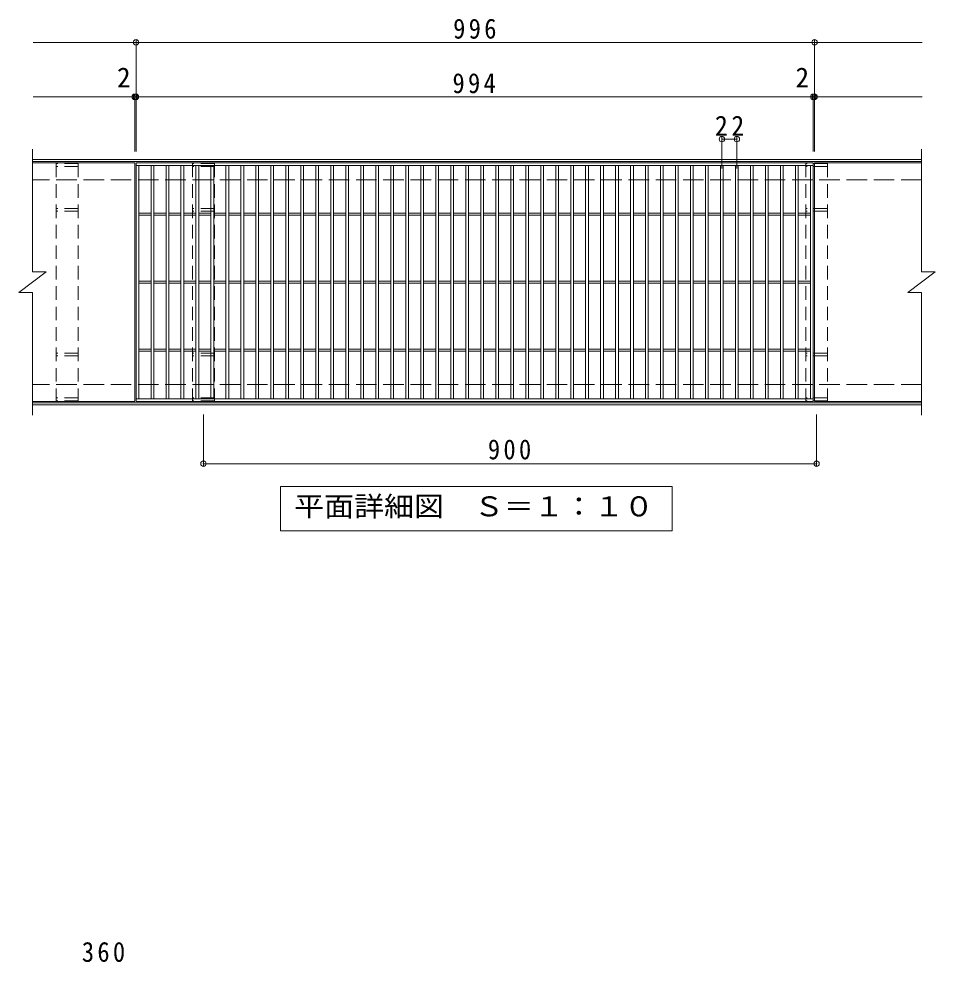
# Model space of a CAD drawing. Units: millimetres at full size, with parts at other scales. Extents: x -368 to 415, y -388 to 322.
# Drawn here: x -161.3 to 107.7, y 45 to 321.9 of the extents above; entities that cross this region are included whole.
import ezdxf
from ezdxf.enums import TextEntityAlignment as Align

# ---------------------------------------------------------------- set-up
doc = ezdxf.new("R2010")
doc.units = ezdxf.units.MM
doc.header["$LTSCALE"] = 2
doc.header["$PDMODE"] = 32
doc.header["$PDSIZE"] = 1.6
doc.linetypes.add('DASHED2', pattern=[3, 2, -1])
doc.linetypes.add('DASHED3', pattern=[4, 3, -1])
for name, color, linetype, lineweight in [('C-1', 2, 'Continuous', 9), ('C-2', 3, 'Continuous', 9), ('C-4', 7, 'Continuous', 9), ('C-5', 7, 'Continuous', 9), ('C-8', 3, 'DASHED2', 9), ('D-4', 7, 'Continuous', 9)]:
    doc.layers.add(name, color=color, linetype=linetype, lineweight=lineweight)
doc.styles.add('ＭＳ ゴシック', font='')
doc.styles.get('ＭＳ ゴシック').set_extended_font_data('MS Gothic')

msp = doc.modelspace()

# ---------------------------------------------------------------- linework, layer by layer
at = {"layer": 'C-1'}
for p, q in [((103.719, 280.598), (-157.281, 280.598)), ((103.719, 279.998), (-157.281, 279.998)), ((103.719, 209.198), (-157.281, 209.198)), ((103.719, 208.598), (-157.281, 208.598))]:
    msp.add_line(p, q, dxfattribs=at)
at = {"layer": 'C-1', "linetype": 'DASHED3'}
for p, q in [((103.719, 274.598), (-157.281, 274.598)), ((103.719, 214.598), (-157.281, 214.598))]:
    msp.add_line(p, q, dxfattribs=at)
at = {"layer": 'C-2'}
for p, q in [((-157.281, 283.598), (-157.281, 247.598)), ((103.719, 283.598), (103.719, 247.598)), ((-127.281, 279.598), (-157.281, 279.598)), ((-127.281, 279.598), (-127.281, 209.598)), ((-126.881, 278.798), (71.919, 278.798)), ((-126.081, 210.398), (-126.081, 278.798)), ((-122.481, 210.398), (-122.481, 278.798)), ((-121.681, 210.398), (-121.681, 278.798)), ((-118.081, 210.398), (-118.081, 278.798)), ((-117.281, 210.398), (-117.281, 278.798)), ((-113.681, 210.398), (-113.681, 278.798)), ((-112.881, 210.398), (-112.881, 278.798)), ((-109.281, 210.398), (-109.281, 278.798)), ((-108.481, 210.398), (-108.481, 278.798)), ((-104.881, 210.398), (-104.881, 278.798)), ((-104.081, 210.398), (-104.081, 278.798)), ((-100.481, 210.398), (-100.481, 278.798)), ((-99.681, 210.398), (-99.681, 278.798)), ((-96.081, 210.398), (-96.081, 278.798)), ((-95.281, 210.398), (-95.281, 278.798)), ((-91.681, 210.398), (-91.681, 278.798)), ((-90.881, 210.398), (-90.881, 278.798)), ((-87.281, 210.398), (-87.281, 278.798)), ((-86.481, 210.398), (-86.481, 278.798)), ((-82.881, 210.398), (-82.881, 278.798)), ((-82.081, 210.398), (-82.081, 278.798)), ((-78.481, 210.398), (-78.481, 278.798)), ((-77.681, 210.398), (-77.681, 278.798)), ((-74.081, 210.398), (-74.081, 278.798)), ((-73.281, 210.398), (-73.281, 278.798)), ((-69.681, 210.398), (-69.681, 278.798)), ((-68.881, 210.398), (-68.881, 278.798)), ((-65.281, 210.398), (-65.281, 278.798)), ((-64.481, 210.398), (-64.481, 278.798)), ((-60.881, 210.398), (-60.881, 278.798)), ((-60.081, 210.398), (-60.081, 278.798)), ((-56.481, 210.398), (-56.481, 278.798)), ((-55.681, 210.398), (-55.681, 278.798)), ((-52.081, 210.398), (-52.081, 278.798)), ((-51.281, 210.398), (-51.281, 278.798)), ((-47.681, 210.398), (-47.681, 278.798)), ((-46.881, 210.398), (-46.881, 278.798)), ((-43.281, 210.398), (-43.281, 278.798)), ((-42.481, 210.398), (-42.481, 278.798)), ((-38.881, 210.398), (-38.881, 278.798)), ((-38.081, 210.398), (-38.081, 278.798)), ((-34.481, 210.398), (-34.481, 278.798)), ((-33.681, 210.398), (-33.681, 278.798)), ((-30.081, 210.398), (-30.081, 278.798)), ((-29.281, 210.398), (-29.281, 278.798)), ((-25.681, 210.398), (-25.681, 278.798)), ((-24.881, 210.398), (-24.881, 278.798)), ((-21.281, 210.398), (-21.281, 278.798)), ((-20.481, 210.398), (-20.481, 278.798)), ((-16.881, 210.398), (-16.881, 278.798)), ((-16.081, 210.398), (-16.081, 278.798)), ((-12.481, 210.398), (-12.481, 278.798)), ((-11.681, 210.398), (-11.681, 278.798)), ((-8.081, 210.398), (-8.081, 278.798)), ((-7.281, 210.398), (-7.281, 278.798)), ((-3.681, 210.398), (-3.681, 278.798)), ((-2.881, 210.398), (-2.881, 278.798)), ((0.719, 210.398), (0.719, 278.798)), ((1.519, 210.398), (1.519, 278.798)), ((5.119, 210.398), (5.119, 278.798)), ((5.919, 210.398), (5.919, 278.798)), ((9.519, 210.398), (9.519, 278.798)), ((10.319, 210.398), (10.319, 278.798)), ((13.919, 210.398), (13.919, 278.798)), ((14.719, 210.398), (14.719, 278.798)), ((18.319, 210.398), (18.319, 278.798)), ((19.119, 210.398), (19.119, 278.798)), ((22.719, 210.398), (22.719, 278.798)), ((23.519, 210.398), (23.519, 278.798)), ((27.119, 210.398), (27.119, 278.798)), ((27.919, 210.398), (27.919, 278.798)), ((31.519, 210.398), (31.519, 278.798)), ((32.319, 210.398), (32.319, 278.798)), ((35.919, 210.398), (35.919, 278.798)), ((36.719, 210.398), (36.719, 278.798)), ((40.319, 210.398), (40.319, 278.798)), ((41.119, 210.398), (41.119, 278.798)), ((44.719, 210.398), (44.719, 278.798)), ((45.519, 210.398), (45.519, 278.798)), ((49.119, 210.398), (49.119, 278.798)), ((49.919, 210.398), (49.919, 278.798)), ((53.519, 210.398), (53.519, 278.798)), ((54.319, 210.398), (54.319, 278.798)), ((57.919, 210.398), (57.919, 278.798)), ((58.719, 210.398), (58.719, 278.798)), ((62.319, 210.398), (62.319, 278.798)), ((63.119, 210.398), (63.119, 278.798)), ((66.719, 210.398), (66.719, 278.798)), ((67.519, 210.398), (67.519, 278.798)), ((71.119, 210.398), (71.119, 278.798)), ((71.919, 279.597), (71.919, 209.598)), ((72.319, 279.598), (72.319, 209.598)), ((103.719, 279.598), (72.319, 279.598)), ((-126.081, 264.898), (-122.481, 264.898)), ((-126.081, 264.298), (-122.481, 264.298)), ((-121.681, 264.898), (-118.081, 264.898)), ((-121.681, 264.298), (-118.081, 264.298)), ((-117.281, 264.898), (-113.681, 264.898)), ((-117.281, 264.298), (-113.681, 264.298)), ((-112.881, 264.898), (-109.281, 264.898)), ((-112.881, 264.298), (-109.281, 264.298)), ((-108.481, 264.898), (-104.881, 264.898)), ((-108.481, 264.298), (-104.881, 264.298)), ((-104.081, 264.898), (-100.481, 264.898)), ((-104.081, 264.298), (-100.481, 264.298)), ((-99.681, 264.898), (-96.081, 264.898)), ((-99.681, 264.298), (-96.081, 264.298)), ((-95.281, 264.898), (-91.681, 264.898)), ((-95.281, 264.298), (-91.681, 264.298)), ((-90.881, 264.898), (-87.281, 264.898)), ((-90.881, 264.298), (-87.281, 264.298)), ((-86.481, 264.898), (-82.881, 264.898)), ((-86.481, 264.298), (-82.881, 264.298)), ((-82.081, 264.898), (-78.481, 264.898)), ((-82.081, 264.298), (-78.481, 264.298)), ((-77.681, 264.898), (-74.081, 264.898)), ((-77.681, 264.298), (-74.081, 264.298)), ((-73.281, 264.898), (-69.681, 264.898)), ((-73.281, 264.298), (-69.681, 264.298)), ((-68.881, 264.898), (-65.281, 264.898)), ((-68.881, 264.298), (-65.281, 264.298)), ((-64.481, 264.898), (-60.881, 264.898)), ((-64.481, 264.298), (-60.881, 264.298)), ((-60.081, 264.898), (-56.481, 264.898)), ((-60.081, 264.298), (-56.481, 264.298)), ((-55.681, 264.898), (-52.081, 264.898)), ((-55.681, 264.298), (-52.081, 264.298)), ((-51.281, 264.898), (-47.681, 264.898)), ((-51.281, 264.298), (-47.681, 264.298)), ((-46.881, 264.898), (-43.281, 264.898)), ((-46.881, 264.298), (-43.281, 264.298)), ((-42.481, 264.898), (-38.881, 264.898)), ((-42.481, 264.298), (-38.881, 264.298)), ((-38.081, 264.898), (-34.481, 264.898)), ((-38.081, 264.298), (-34.481, 264.298)), ((-33.681, 264.898), (-30.081, 264.898)), ((-33.681, 264.298), (-30.081, 264.298)), ((-29.281, 264.898), (-25.681, 264.898)), ((-29.281, 264.298), (-25.681, 264.298)), ((-24.881, 264.898), (-21.281, 264.898)), ((-24.881, 264.298), (-21.281, 264.298)), ((-20.481, 264.898), (-16.881, 264.898)), ((-20.481, 264.298), (-16.881, 264.298)), ((-16.081, 264.898), (-12.481, 264.898)), ((-16.081, 264.298), (-12.481, 264.298)), ((-11.681, 264.898), (-8.081, 264.898)), ((-11.681, 264.298), (-8.081, 264.298)), ((-7.281, 264.898), (-3.681, 264.898)), ((-7.281, 264.298), (-3.681, 264.298)), ((-2.881, 264.898), (0.719, 264.898)), ((-2.881, 264.298), (0.719, 264.298)), ((1.519, 264.898), (5.119, 264.898)), ((1.519, 264.298), (5.119, 264.298)), ((5.919, 264.898), (9.519, 264.898)), ((5.919, 264.298), (9.519, 264.298)), ((10.319, 264.898), (13.919, 264.898)), ((10.319, 264.298), (13.919, 264.298)), ((14.719, 264.898), (18.319, 264.898)), ((14.719, 264.298), (18.319, 264.298)), ((19.119, 264.898), (22.719, 264.898)), ((19.119, 264.298), (22.719, 264.298)), ((23.519, 264.898), (27.119, 264.898)), ((23.519, 264.298), (27.119, 264.298)), ((27.919, 264.898), (31.519, 264.898)), ((27.919, 264.298), (31.519, 264.298)), ((32.319, 264.898), (35.919, 264.898)), ((32.319, 264.298), (35.919, 264.298)), ((36.719, 264.898), (40.319, 264.898)), ((36.719, 264.298), (40.319, 264.298)), ((41.119, 264.898), (44.719, 264.898)), ((41.119, 264.298), (44.719, 264.298)), ((45.519, 264.898), (49.119, 264.898)), ((45.519, 264.298), (49.119, 264.298)), ((49.919, 264.898), (53.519, 264.898)), ((49.919, 264.298), (53.519, 264.298)), ((54.319, 264.898), (57.919, 264.898)), ((54.319, 264.298), (57.919, 264.298)), ((58.719, 264.898), (62.319, 264.898)), ((58.719, 264.298), (62.319, 264.298)), ((63.119, 264.898), (66.719, 264.898)), ((63.119, 264.298), (66.719, 264.298)), ((67.519, 264.898), (71.119, 264.898)), ((67.519, 264.298), (71.119, 264.298)), ((-161.281, 241.598), (-153.281, 247.598)), ((-157.281, 247.598), (-153.281, 247.598)), ((99.719, 241.598), (107.719, 247.598)), ((103.719, 247.598), (107.719, 247.598)), ((-126.081, 244.898), (-122.481, 244.898)), ((-126.081, 244.298), (-122.481, 244.298)), ((-121.681, 244.898), (-118.081, 244.898)), ((-121.681, 244.298), (-118.081, 244.298)), ((-117.281, 244.898), (-113.681, 244.898)), ((-117.281, 244.298), (-113.681, 244.298)), ((-112.881, 244.898), (-109.281, 244.898)), ((-112.881, 244.298), (-109.281, 244.298)), ((-108.481, 244.898), (-104.881, 244.898)), ((-108.481, 244.298), (-104.881, 244.298)), ((-104.081, 244.898), (-100.481, 244.898)), ((-104.081, 244.298), (-100.481, 244.298)), ((-99.681, 244.898), (-96.081, 244.898)), ((-99.681, 244.298), (-96.081, 244.298)), ((-95.281, 244.898), (-91.681, 244.898)), ((-95.281, 244.298), (-91.681, 244.298)), ((-90.881, 244.898), (-87.281, 244.898)), ((-90.881, 244.298), (-87.281, 244.298)), ((-86.481, 244.898), (-82.881, 244.898)), ((-86.481, 244.298), (-82.881, 244.298)), ((-82.081, 244.898), (-78.481, 244.898)), ((-82.081, 244.298), (-78.481, 244.298)), ((-77.681, 244.898), (-74.081, 244.898)), ((-77.681, 244.298), (-74.081, 244.298)), ((-73.281, 244.898), (-69.681, 244.898)), ((-73.281, 244.298), (-69.681, 244.298)), ((-68.881, 244.898), (-65.281, 244.898)), ((-68.881, 244.298), (-65.281, 244.298)), ((-64.481, 244.898), (-60.881, 244.898)), ((-64.481, 244.298), (-60.881, 244.298)), ((-60.081, 244.898), (-56.481, 244.898)), ((-60.081, 244.298), (-56.481, 244.298)), ((-55.681, 244.898), (-52.081, 244.898)), ((-55.681, 244.298), (-52.081, 244.298)), ((-51.281, 244.898), (-47.681, 244.898)), ((-51.281, 244.298), (-47.681, 244.298)), ((-46.881, 244.898), (-43.281, 244.898)), ((-46.881, 244.298), (-43.281, 244.298)), ((-42.481, 244.898), (-38.881, 244.898)), ((-42.481, 244.298), (-38.881, 244.298)), ((-38.081, 244.898), (-34.481, 244.898)), ((-38.081, 244.298), (-34.481, 244.298)), ((-33.681, 244.898), (-30.081, 244.898)), ((-33.681, 244.298), (-30.081, 244.298)), ((-29.281, 244.898), (-25.681, 244.898)), ((-29.281, 244.298), (-25.681, 244.298)), ((-24.881, 244.898), (-21.281, 244.898)), ((-24.881, 244.298), (-21.281, 244.298)), ((-20.481, 244.898), (-16.881, 244.898)), ((-20.481, 244.298), (-16.881, 244.298)), ((-16.081, 244.898), (-12.481, 244.898)), ((-16.081, 244.298), (-12.481, 244.298)), ((-11.681, 244.898), (-8.081, 244.898)), ((-11.681, 244.298), (-8.081, 244.298)), ((-7.281, 244.898), (-3.681, 244.898)), ((-7.281, 244.298), (-3.681, 244.298)), ((-2.881, 244.898), (0.719, 244.898)), ((-2.881, 244.298), (0.719, 244.298)), ((1.519, 244.898), (5.119, 244.898)), ((1.519, 244.298), (5.119, 244.298)), ((5.919, 244.898), (9.519, 244.898)), ((5.919, 244.298), (9.519, 244.298)), ((10.319, 244.898), (13.919, 244.898)), ((10.319, 244.298), (13.919, 244.298)), ((14.719, 244.898), (18.319, 244.898)), ((14.719, 244.298), (18.319, 244.298)), ((19.119, 244.898), (22.719, 244.898)), ((19.119, 244.298), (22.719, 244.298)), ((23.519, 244.898), (27.119, 244.898)), ((23.519, 244.298), (27.119, 244.298)), ((27.919, 244.898), (31.519, 244.898)), ((27.919, 244.298), (31.519, 244.298)), ((32.319, 244.898), (35.919, 244.898)), ((32.319, 244.298), (35.919, 244.298)), ((36.719, 244.898), (40.319, 244.898)), ((36.719, 244.298), (40.319, 244.298)), ((41.119, 244.898), (44.719, 244.898)), ((41.119, 244.298), (44.719, 244.298)), ((45.519, 244.898), (49.119, 244.898)), ((45.519, 244.298), (49.119, 244.298)), ((49.919, 244.898), (53.519, 244.898)), ((49.919, 244.298), (53.519, 244.298)), ((54.319, 244.898), (57.919, 244.898)), ((54.319, 244.298), (57.919, 244.298)), ((58.719, 244.898), (62.319, 244.898)), ((58.719, 244.298), (62.319, 244.298)), ((63.119, 244.898), (66.719, 244.898)), ((63.119, 244.298), (66.719, 244.298)), ((67.519, 244.898), (71.119, 244.898)), ((67.519, 244.298), (71.119, 244.298)), ((-161.281, 241.598), (-157.281, 241.598)), ((-157.281, 241.598), (-157.281, 205.598)), ((99.719, 241.598), (103.719, 241.598)), ((103.719, 241.598), (103.719, 205.598)), ((-126.081, 224.898), (-122.481, 224.898)), ((-126.081, 224.298), (-122.481, 224.298)), ((-121.681, 224.898), (-118.081, 224.898)), ((-121.681, 224.298), (-118.081, 224.298)), ((-117.281, 224.898), (-113.681, 224.898)), ((-117.281, 224.298), (-113.681, 224.298)), ((-112.881, 224.898), (-109.281, 224.898)), ((-112.881, 224.298), (-109.281, 224.298)), ((-108.481, 224.898), (-104.881, 224.898)), ((-108.481, 224.298), (-104.881, 224.298)), ((-104.081, 224.898), (-100.481, 224.898)), ((-104.081, 224.298), (-100.481, 224.298)), ((-99.681, 224.898), (-96.081, 224.898)), ((-99.681, 224.298), (-96.081, 224.298)), ((-95.281, 224.898), (-91.681, 224.898)), ((-95.281, 224.298), (-91.681, 224.298)), ((-90.881, 224.898), (-87.281, 224.898)), ((-90.881, 224.298), (-87.281, 224.298)), ((-86.481, 224.898), (-82.881, 224.898)), ((-86.481, 224.298), (-82.881, 224.298)), ((-82.081, 224.898), (-78.481, 224.898)), ((-82.081, 224.298), (-78.481, 224.298)), ((-77.681, 224.898), (-74.081, 224.898)), ((-77.681, 224.298), (-74.081, 224.298)), ((-73.281, 224.898), (-69.681, 224.898)), ((-73.281, 224.298), (-69.681, 224.298)), ((-68.881, 224.898), (-65.281, 224.898)), ((-68.881, 224.298), (-65.281, 224.298)), ((-64.481, 224.898), (-60.881, 224.898)), ((-64.481, 224.298), (-60.881, 224.298)), ((-60.081, 224.898), (-56.481, 224.898)), ((-60.081, 224.298), (-56.481, 224.298)), ((-55.681, 224.898), (-52.081, 224.898)), ((-55.681, 224.298), (-52.081, 224.298)), ((-51.281, 224.898), (-47.681, 224.898)), ((-51.281, 224.298), (-47.681, 224.298)), ((-46.881, 224.898), (-43.281, 224.898)), ((-46.881, 224.298), (-43.281, 224.298)), ((-42.481, 224.898), (-38.881, 224.898)), ((-42.481, 224.298), (-38.881, 224.298)), ((-38.081, 224.898), (-34.481, 224.898)), ((-38.081, 224.298), (-34.481, 224.298)), ((-33.681, 224.898), (-30.081, 224.898)), ((-33.681, 224.298), (-30.081, 224.298)), ((-29.281, 224.898), (-25.681, 224.898)), ((-29.281, 224.298), (-25.681, 224.298)), ((-24.881, 224.898), (-21.281, 224.898)), ((-24.881, 224.298), (-21.281, 224.298)), ((-20.481, 224.898), (-16.881, 224.898)), ((-20.481, 224.298), (-16.881, 224.298)), ((-16.081, 224.898), (-12.481, 224.898)), ((-16.081, 224.298), (-12.481, 224.298)), ((-11.681, 224.898), (-8.081, 224.898)), ((-11.681, 224.298), (-8.081, 224.298)), ((-7.281, 224.898), (-3.681, 224.898)), ((-7.281, 224.298), (-3.681, 224.298)), ((-2.881, 224.898), (0.719, 224.898)), ((-2.881, 224.298), (0.719, 224.298)), ((1.519, 224.898), (5.119, 224.898)), ((1.519, 224.298), (5.119, 224.298)), ((5.919, 224.898), (9.519, 224.898)), ((5.919, 224.298), (9.519, 224.298)), ((10.319, 224.898), (13.919, 224.898)), ((10.319, 224.298), (13.919, 224.298)), ((14.719, 224.898), (18.319, 224.898)), ((14.719, 224.298), (18.319, 224.298)), ((19.119, 224.898), (22.719, 224.898)), ((19.119, 224.298), (22.719, 224.298)), ((23.519, 224.898), (27.119, 224.898)), ((23.519, 224.298), (27.119, 224.298)), ((27.919, 224.898), (31.519, 224.898)), ((27.919, 224.298), (31.519, 224.298)), ((32.319, 224.898), (35.919, 224.898)), ((32.319, 224.298), (35.919, 224.298)), ((36.719, 224.898), (40.319, 224.898)), ((36.719, 224.298), (40.319, 224.298)), ((41.119, 224.898), (44.719, 224.898)), ((41.119, 224.298), (44.719, 224.298)), ((45.519, 224.898), (49.119, 224.898)), ((45.519, 224.298), (49.119, 224.298)), ((49.919, 224.898), (53.519, 224.898)), ((49.919, 224.298), (53.519, 224.298)), ((54.319, 224.898), (57.919, 224.898)), ((54.319, 224.298), (57.919, 224.298)), ((58.719, 224.898), (62.319, 224.898)), ((58.719, 224.298), (62.319, 224.298)), ((63.119, 224.898), (66.719, 224.898)), ((63.119, 224.298), (66.719, 224.298)), ((67.519, 224.898), (71.119, 224.898)), ((67.519, 224.298), (71.119, 224.298)), ((-127.281, 209.598), (-157.281, 209.598)), ((71.919, 210.398), (-126.881, 210.398)), ((71.919, 209.598), (-126.881, 209.598)), ((103.719, 209.598), (72.319, 209.598))]:
    msp.add_line(p, q, dxfattribs=at)
msp.add_lwpolyline([(-126.881, 209.598), (-126.881, 279.597), (71.919, 279.597)], dxfattribs=at)
at = {"layer": 'C-4'}
for p, q in [((-157.081, 314.998), (103.919, 314.998)), ((-126.881, 282.998), (-126.881, 315.598)), ((72.319, 282.998), (72.319, 315.598)), ((-127.281, 282.998), (-127.281, 299.598)), ((71.919, 282.998), (71.919, 299.598)), ((-157.081, 298.998), (103.919, 298.998)), ((45.119, 277.998), (45.119, 287.198)), ((45.119, 286.598), (49.519, 286.598)), ((49.519, 277.998), (49.519, 287.198)), ((-107.081, 190.707), (-107.081, 205.798)), ((72.919, 190.707), (72.919, 205.798)), ((-107.081, 191.307), (72.919, 191.307))]:
    msp.add_line(p, q, dxfattribs=at)
for p in [(-126.881, 314.998), (72.319, 314.998), (-127.281, 298.998), (-126.881, 298.998), (71.919, 298.998), (72.319, 298.998), (45.119, 286.598), (49.519, 286.598), (-107.081, 191.307), (72.919, 191.307)]:
    msp.add_point(p, dxfattribs=at)
at = {"layer": 'C-5'}
msp.add_lwpolyline([(-84.481, 171.598), (-84.481, 184.598), (30.519, 184.598), (30.519, 171.598)], close=True, dxfattribs=at)
at = {"layer": 'C-8'}
for p, q in [((-143.881, 278.598), (-150.281, 278.598)), ((-143.881, 279.398), (-143.881, 209.798)), ((-103.881, 278.598), (-110.281, 278.598)), ((-103.881, 279.398), (-103.881, 209.798)), ((76.119, 278.598), (69.719, 278.598)), ((76.119, 279.398), (76.119, 209.798)), ((-143.881, 266.198), (-150.281, 266.198)), ((-103.881, 266.198), (-110.281, 266.198)), ((76.119, 266.198), (69.719, 266.198)), ((-143.881, 265.398), (-150.281, 265.398)), ((-103.881, 265.398), (-110.281, 265.398)), ((76.119, 265.398), (69.719, 265.398)), ((-143.881, 223.798), (-150.281, 223.798)), ((-143.881, 222.998), (-150.281, 222.998)), ((-103.881, 223.798), (-110.281, 223.798)), ((-103.881, 222.998), (-110.281, 222.998)), ((76.119, 223.798), (69.719, 223.798)), ((76.119, 222.998), (69.719, 222.998)), ((-143.881, 210.598), (-150.281, 210.598)), ((-103.881, 210.598), (-110.281, 210.598)), ((76.119, 210.598), (69.719, 210.598)), ((-143.881, 209.798), (-150.281, 209.798)), ((-103.881, 209.798), (-110.281, 209.798)), ((76.119, 209.798), (69.719, 209.798))]:
    msp.add_line(p, q, dxfattribs=at)
for points in [[(-143.881, 279.398), (-150.281, 279.398), (-150.281, 209.798)], [(-103.881, 279.398), (-110.281, 279.398), (-110.281, 209.798)], [(76.119, 279.398), (69.719, 279.398), (69.719, 209.798)]]:
    msp.add_lwpolyline(points, dxfattribs=at)

# ---------------------------------------------------------------- texts
at = {"layer": 'C-4', "color": 2, "style": 'ＭＳ ゴシック'}
for p in [(-132.473, 299.998), (66.727, 299.998)]:
    msp.add_text('2', height=5.865, dxfattribs=at).set_placement(p, align=Align.BOTTOM_LEFT)
at = {"layer": 'C-4', "color": 2, "char_height": 5.865, "attachment_point": 7, "style": 'ＭＳ ゴシック'}
for s, insert in [('\\T1.27;\\W0.9;996', (-33.781, 315.998)), ('\\T1.27;\\W0.9;994', (-33.981, 299.998)), ('\\T1.27;\\W0.95;22', (43.069, 287.598)), ('\\T1.27;\\W0.9;900', (-23.581, 192.507))]:
    msp.add_mtext(s, dxfattribs=dict(at, insert=insert))
at = {"layer": 'C-5', "color": 2, "style": 'ＭＳ ゴシック', "width": 1.1}
msp.add_text('平面詳細図\u3000Ｓ＝１：１０', height=5.865, dxfattribs=at).set_placement((-80.481, 174.098), align=Align.BOTTOM_LEFT)
at = {"layer": 'D-4', "color": 2, "insert": (-142.794, 44.999), "char_height": 5.865, "attachment_point": 7, "style": 'ＭＳ ゴシック'}
msp.add_mtext('\\T1.27;\\W0.9;360', dxfattribs=at)

doc.saveas('drawing.dxf')
